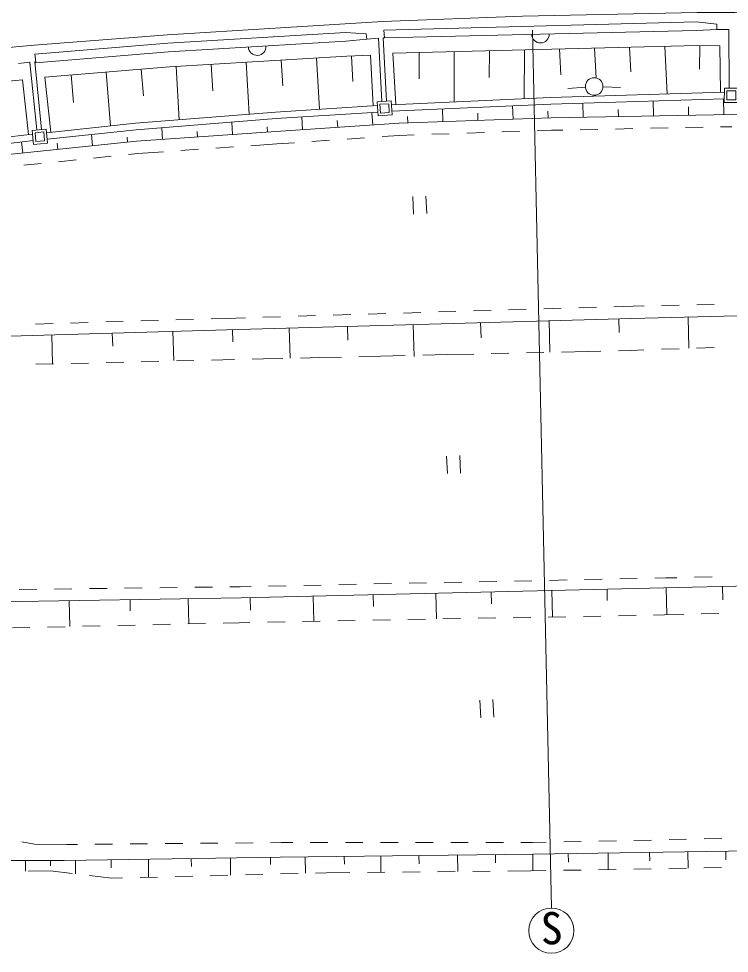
# Model space of a CAD drawing. Units: millimetres, scale not verified. Extents: x 40000 to 680000, y 20000 to 380000.
# Drawn here: x 356559 to 397034, y 255567 to 308791 of the extents above; entities that cross this region are included whole.
import ezdxf
from ezdxf.enums import TextEntityAlignment as Align

# ---------------------------------------------------------------- set-up
doc = ezdxf.new("R2010")
doc.units = ezdxf.units.MM
doc.header["$LTSCALE"] = 1000
doc.layers.add('M-BGD', color=7, linetype='Continuous', lineweight=13)
doc.layers.add('M-STR-STRC', color=7, linetype='Continuous', lineweight=13)
doc.styles.add('ＭＳ ゴシック', font='')
doc.styles.get('ＭＳ ゴシック').set_extended_font_data('MS Gothic')

msp = doc.modelspace()

# ---------------------------------------------------------------- linework, layer by layer
at = {"layer": 'M-BGD'}
for p, q in [((396321, 308479), (396331, 308183)), ((397002, 308175), (397019, 304829)), ((376383, 307630), (376359, 307921)), ((377056, 307680), (377245, 304075)), ((377325, 307694), (377514, 304093)), ((377386, 307705), (377357, 308139)), ((389358, 307117), (389444, 305425)), ((391358, 307166), (391429, 305765)), ((393358, 307216), (393496, 304500)), ((395358, 307259), (395330, 305919)), ((375509, 306659), (375594, 305207)), ((379370, 306870), (379361, 305367)), ((381371, 306919), (381353, 304052)), ((383371, 306969), (383362, 305445)), ((385371, 307018), (385354, 304232)), ((387358, 307067), (387433, 305598)), ((357202, 306305), (357589, 302453)), ((357470, 306332), (357858, 302479)), ((365526, 306072), (365705, 303033)), ((367523, 306190), (367611, 304681)), ((369519, 306307), (369693, 303352)), ((371516, 306424), (371602, 304958)), ((373512, 306541), (373683, 303633)), ((359546, 305586), (359676, 304018)), ((361539, 305751), (361794, 302683)), ((363532, 305916), (363659, 304394)), ((356773, 305304), (337981, 303655)), ((357114, 302189), (356773, 305304)), ((388839, 304889), (387843, 304807)), ((389837, 304911), (390837, 304873)), ((376977, 304058), (377775, 304110)), ((377029, 303260), (376977, 304058)), ((377775, 304110), (377826, 303312)), ((388715, 303174), (388699, 303985)), ((392714, 303251), (392697, 304106)), ((396713, 303329), (396696, 304226)), ((376724, 302740), (376674, 303455)), ((380718, 302929), (380694, 303652)), ((382717, 302997), (382703, 303411)), ((384716, 303064), (384690, 303832)), ((386715, 303132), (386702, 303516)), ((390714, 303213), (390706, 303611)), ((394713, 303290), (394704, 303763)), ((368743, 302189), (368694, 302901)), ((372733, 302463), (372682, 303198)), ((374728, 302602), (374701, 303002)), ((377826, 303312), (377029, 303260)), ((378720, 302861), (378708, 303213)), ((364752, 301915), (364706, 302582)), ((366747, 302052), (366726, 302359)), ((370738, 302326), (370717, 302627)), ((384084, 302343), (385084, 302376)), ((386083, 302410), (386903, 302438)), ((386903, 302438), (387543, 302451)), ((388543, 302470), (389543, 302490)), ((390543, 302509), (391542, 302529)), ((392542, 302548), (393542, 302567)), ((394542, 302587), (395542, 302606)), ((396541, 302626), (397182, 302638)), ((338227, 299997), (357346, 302216)), ((338269, 299629), (357381, 301848)), ((360769, 301553), (360702, 302197)), ((362758, 301760), (362728, 302049)), ((373264, 301798), (374262, 301868)), ((375259, 301937), (376257, 302006)), ((377255, 302075), (378267, 302145)), ((378267, 302145), (379087, 302173)), ((380086, 302207), (381086, 302241)), ((382085, 302275), (383085, 302309)), ((356790, 301139), (356725, 301772)), ((358780, 301346), (358742, 301705)), ((365799, 301286), (366797, 301354)), ((367794, 301422), (368792, 301491)), ((369790, 301559), (371254, 301659)), ((371254, 301659), (372266, 301729)), ((358833, 300648), (359828, 300751)), ((360823, 300855), (361817, 300959)), ((362812, 301062), (363337, 301117)), ((363337, 301117), (364801, 301217)), ((356844, 300441), (357839, 300544)), ((379005, 298657), (379053, 297658)), ((379754, 298693), (379802, 297694)), ((385463, 292239), (384464, 292209)), ((387463, 292299), (386463, 292269)), ((389462, 292359), (388462, 292329)), ((391564, 292422), (390461, 292389)), ((392180, 292435), (391564, 292422)), ((394180, 292476), (393180, 292455)), ((396180, 292516), (395180, 292496)), ((366514, 291670), (365514, 291640)), ((368368, 291725), (367513, 291700)), ((369471, 291759), (368368, 291725)), ((368408, 291081), (391489, 291727)), ((371470, 291819), (370470, 291789)), ((373469, 291879), (372469, 291849)), ((375468, 291939), (374468, 291909)), ((377467, 291999), (376468, 291969)), ((379466, 292059), (378467, 292029)), ((381465, 292119), (380466, 292089)), ((383464, 292179), (382465, 292149)), ((390734, 291705), (390756, 290913)), ((391489, 291727), (405752, 292050)), ((394681, 291799), (394721, 290020)), ((358517, 291430), (357518, 291400)), ((360516, 291490), (359517, 291460)), ((362515, 291550), (361516, 291520)), ((364514, 291610), (363515, 291580)), ((371966, 291181), (372014, 289459)), ((375287, 291274), (375309, 290481)), ((379025, 291378), (379076, 289560)), ((382869, 291486), (382894, 290609)), ((386766, 291595), (386816, 289803)), ((345526, 290391), (368408, 291081)), ((358443, 290781), (358493, 289131)), ((361890, 290885), (361912, 290146)), ((365337, 290989), (365387, 289324)), ((368733, 291090), (368752, 290383)), ((375936, 289543), (377169, 289572)), ((377169, 289572), (378573, 289604)), ((379573, 289627), (380976, 289660)), ((380976, 289660), (382474, 289694)), ((383473, 289717), (384473, 289740)), ((385473, 289763), (386473, 289786)), ((387472, 289809), (388970, 289844)), ((388970, 289844), (389715, 289861)), ((390715, 289884), (391460, 289901)), ((391460, 289901), (392174, 289927)), ((393173, 289963), (394173, 289998)), ((395172, 290034), (396172, 290070)), ((358540, 289132), (357540, 289108)), ((360539, 289180), (359539, 289156)), ((362539, 289228), (361539, 289204)), ((364538, 289277), (363538, 289253)), ((366537, 289325), (365538, 289301)), ((368192, 289365), (367537, 289349)), ((368192, 289365), (368848, 289380)), ((369848, 289403), (370504, 289418)), ((370504, 289418), (371604, 289443)), ((372603, 289466), (373703, 289492)), ((373703, 289492), (374936, 289520)), ((380935, 283881), (380983, 282882)), ((381684, 283917), (381732, 282918)), ((384791, 276764), (385791, 276785)), ((386790, 276805), (387790, 276826)), ((388790, 276846), (389790, 276867)), ((390790, 276887), (391789, 276908)), ((392789, 276928), (393412, 276941)), ((394049, 276955), (393412, 276941)), ((396049, 277000), (395049, 276978)), ((356592, 276285), (357592, 276298)), ((358592, 276311), (359592, 276323)), ((360592, 276336), (361592, 276349)), ((362592, 276361), (363592, 276374)), ((364592, 276387), (365592, 276399)), ((366591, 276412), (367591, 276425)), ((368591, 276437), (369171, 276445)), ((369171, 276445), (369794, 276458)), ((393307, 276389), (369231, 275817)), ((370794, 276478), (371794, 276498)), ((372793, 276519), (373793, 276539)), ((374793, 276560), (375793, 276580)), ((376793, 276601), (377792, 276621)), ((378792, 276642), (379792, 276662)), ((380792, 276683), (381792, 276703)), ((382791, 276723), (383791, 276744)), ((386920, 276237), (386956, 274724)), ((390069, 276312), (390085, 275655)), ((407545, 276694), (393307, 276389)), ((393438, 276392), (393471, 274843)), ((396654, 276461), (396671, 275694)), ((369231, 275817), (353109, 275536)), ((362900, 275706), (362912, 275064)), ((366219, 275764), (366244, 274326)), ((369750, 275829), (369767, 275104)), ((373328, 275914), (373362, 274470)), ((376754, 275995), (376770, 275318)), ((380323, 276080), (380358, 274605)), ((383472, 276155), (383489, 275459)), ((359440, 275646), (359466, 274174)), ((382726, 274643), (383726, 274662)), ((384726, 274680), (385725, 274699)), ((386725, 274717), (387725, 274736)), ((388725, 274754), (389725, 274773)), ((390725, 274791), (391724, 274810)), ((392724, 274828), (393338, 274840)), ((393338, 274840), (394434, 274867)), ((395434, 274891), (396434, 274916)), ((356202, 274098), (357202, 274121)), ((358201, 274143), (359201, 274166)), ((360201, 274189), (361201, 274211)), ((362200, 274234), (363200, 274257)), ((364200, 274280), (365200, 274302)), ((366199, 274325), (367199, 274348)), ((368199, 274370), (369115, 274391)), ((369115, 274391), (369728, 274403)), ((370728, 274421), (371728, 274440)), ((372728, 274458), (373728, 274477)), ((374727, 274495), (375727, 274514)), ((376727, 274532), (377727, 274551)), ((378727, 274569), (379726, 274588)), ((380726, 274606), (381726, 274625)), ((382824, 269978), (382872, 268979)), ((383573, 270014), (383621, 269015)), ((356737, 261917), (357456, 261780)), ((371507, 261871), (370905, 261866)), ((372166, 261872), (371507, 261871)), ((374166, 261873), (373166, 261872)), ((376166, 261874), (375166, 261873)), ((378166, 261875), (377166, 261874)), ((380166, 261876), (379166, 261875)), ((382166, 261877), (381166, 261876)), ((384166, 261878), (383166, 261877)), ((385824, 261879), (385166, 261878)), ((386603, 261895), (385824, 261879)), ((388602, 261936), (387603, 261915)), ((390602, 261978), (389602, 261957)), ((392602, 262019), (391602, 261999)), ((394601, 262061), (393601, 262040)), ((396601, 262102), (395601, 262082)), ((357456, 261780), (359303, 261761)), ((359905, 261766), (359303, 261761)), ((361905, 261784), (360905, 261775)), ((363905, 261803), (362905, 261794)), ((365905, 261821), (364905, 261812)), ((367905, 261839), (366905, 261830)), ((369905, 261857), (368905, 261848)), ((406329, 261525), (385834, 261210)), ((394679, 261346), (394693, 260414)), ((396841, 260890), (396833, 261379)), ((359154, 260857), (353726, 260851)), ((356953, 260855), (356954, 260246)), ((358366, 260557), (358366, 260856)), ((359154, 260857), (371458, 261037)), ((359788, 260866), (359799, 260087)), ((361833, 260432), (361826, 260896)), ((363946, 260927), (363961, 259897)), ((366395, 260501), (366388, 260963)), ((368614, 260996), (368628, 260014)), ((370904, 260624), (370898, 261029)), ((371458, 261037), (385834, 261210)), ((372876, 261054), (372887, 260121)), ((375111, 260644), (375106, 261081)), ((377177, 261106), (377188, 260180)), ((379364, 260665), (379358, 261132)), ((381551, 261158), (381562, 260221)), ((383714, 260724), (383708, 261184)), ((385834, 261210), (385845, 260263)), ((387868, 260762), (387861, 261241)), ((390126, 261276), (390140, 260336)), ((392504, 260828), (392497, 261312)), ((385732, 260260), (386591, 260275)), ((387591, 260292), (388591, 260309)), ((389591, 260326), (390591, 260343)), ((391591, 260361), (392591, 260378)), ((393590, 260395), (394590, 260412)), ((395590, 260430), (396590, 260447)), ((358367, 260257), (357093, 260247)), ((359608, 260109), (358367, 260257)), ((361842, 259844), (360601, 259991)), ((362473, 259860), (361842, 259844)), ((364472, 259910), (363473, 259885)), ((366472, 259960), (365472, 259935)), ((368471, 260010), (367471, 259985)), ((370470, 260060), (369471, 260035)), ((372470, 260110), (371470, 260085)), ((374100, 260151), (373469, 260135)), ((375417, 260164), (374100, 260151)), ((377417, 260182), (376417, 260173)), ((379417, 260201), (378417, 260192)), ((381416, 260219), (380416, 260210)), ((383416, 260238), (382416, 260229)), ((385732, 260260), (384416, 260247))]:
    msp.add_line(p, q, dxfattribs=at)
for points in [[(443644, 306943), (437051, 307754), (432269, 308215), (425717, 308625), (421395, 308754), (407675, 309065), (397352, 309153), (395212, 309150), (385257, 308938), (377297, 308626), (365032, 307865), (357441, 307275), (337324, 305461)], [(377325, 307694), (377386, 307705), (395172, 308110), (396331, 308183), (397002, 308175)], [(396321, 308479), (395147, 308610), (377357, 308139)], [(376359, 307921), (375166, 308005), (365049, 307397), (357484, 306778)], [(357525, 306279), (365085, 306898), (375196, 307506), (376383, 307630), (377056, 307680)], [(396526, 304605), (396488, 307236), (395216, 307262), (377870, 306833), (378031, 303903)], [(357484, 306778), (357530, 306341), (357470, 306332)], [(376753, 303831), (376591, 306722), (375247, 306657), (365145, 306050), (358051, 305462), (358388, 302322)], [(357200, 306207), (357185, 306308), (356540, 306246)], [(377789, 303892), (386850, 304299), (396750, 304598)], [(377813, 303522), (386864, 303930), (396750, 304228)], [(338291, 299429), (339338, 299321), (363277, 301814), (371206, 302358), (378231, 302844), (386884, 303138), (397174, 303338), (405877, 303364), (411902, 303392), (419506, 303104)], [(358145, 302296), (363219, 302834), (371191, 303472), (376991, 303846)], [(358180, 301928), (363253, 302466), (371217, 303103), (377015, 303477)]]:
    msp.add_lwpolyline(points, dxfattribs=at)
for points in [[(396750, 304025), (396751, 304829), (397555, 304828), (397554, 304024)], [(396900, 304175), (396900, 304679), (397405, 304679), (397404, 304174)], [(377136, 303918), (377635, 303950), (377667, 303452), (377169, 303420)], [(357326, 302428), (358125, 302504), (358201, 301704), (357401, 301629)], [(357489, 302293), (357990, 302340), (358037, 301839), (357536, 301792)]]:
    msp.add_lwpolyline(points, close=True, dxfattribs=at)
msp.add_circle((389338, 304930), 500, dxfattribs=at)
for centre, start, end in [((386279, 307907), 181.3073, 1.3073), ((370140, 307202), 183.4402, 3.4402)]:
    msp.add_arc(centre, 500, start, end, dxfattribs=at)
at = {"layer": 'M-STR-STRC'}
msp.add_line((385832, 308134), (386897, 258145), dxfattribs=at)
msp.add_circle((386897, 256856), 1289, dxfattribs=at)

# ---------------------------------------------------------------- texts
at = {"layer": 'M-STR-STRC', "style": 'ＭＳ ゴシック'}
msp.add_text('S', height=1833, rotation=1.392, dxfattribs=at).set_placement((386325, 255516), align=Align.BOTTOM_LEFT)

doc.saveas('drawing.dxf')
